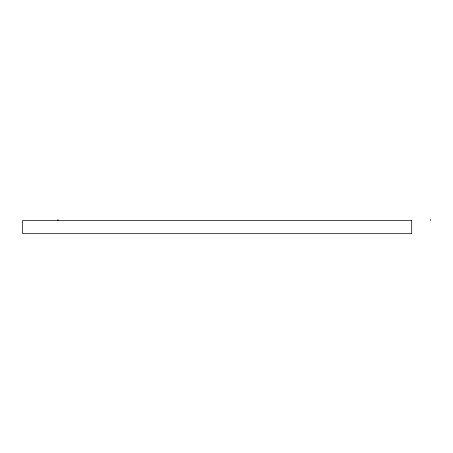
<?xml version="1.0" encoding="UTF-8"?>
<svg xmlns="http://www.w3.org/2000/svg" width="453" height="453" viewBox="0 0 453 453"><rect width="100%" height="100%" fill="white"/><g stroke="black" fill="none" stroke-linecap="round" stroke-linejoin="round"><path stroke-width="0.68" d="M430.35 219.326L430.35 220.43M57.956 219.326L57.956 220.43M411.698 220.43L22.65 220.43L22.65 233.674L411.698 233.674L411.698 220.43"/></g></svg>
